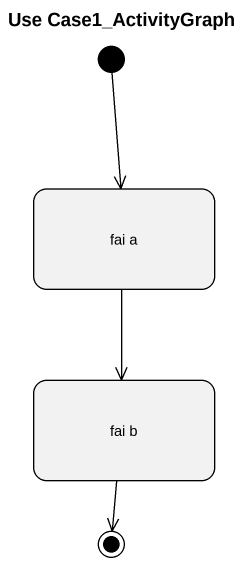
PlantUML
@startuml
title Use Case1_ActivityGraph
hide empty description
state "fai a" as fai_a
state "fai b" as fai_b
[*] --> fai_a
fai_a --> fai_b
fai_b --> [*]
@enduml
